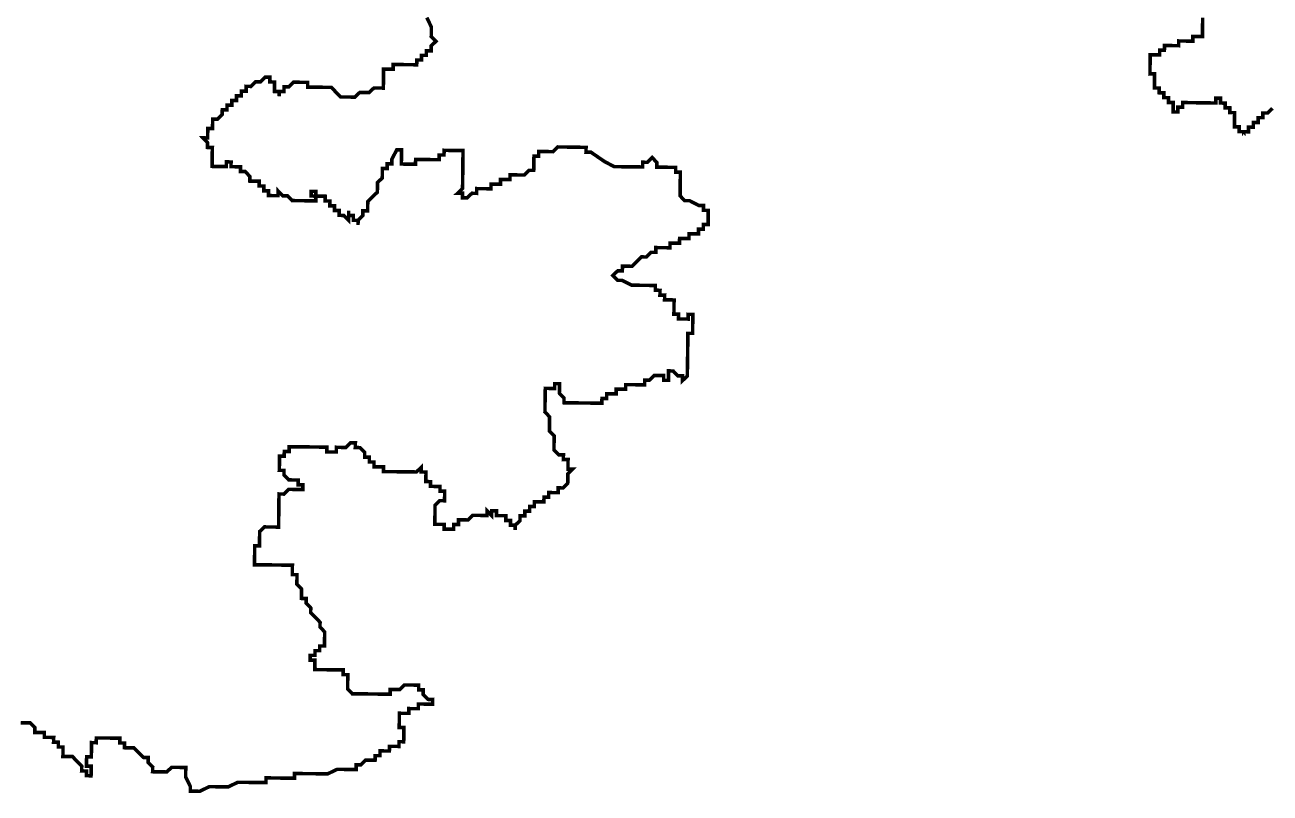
# Model space of a CAD drawing. Header units: metres. Extents: x 257673 to 289848, y 2129691 to 2228029.
# Drawn here: x 260970 to 262014, y 2184127 to 2184770 of the extents above; entities that cross this region are included whole.
import ezdxf

# ---------------------------------------------------------------- set-up
doc = ezdxf.new("R2010")
doc.units = ezdxf.units.M
doc.header["$MEASUREMENT"] = 0
doc.layers.add('HAZARDS LINE', color=1, linetype='Continuous')

msp = doc.modelspace()

# ---------------------------------------------------------------- linework, layer by layer
at = {"layer": 'HAZARDS LINE', "lineweight": 18}
for points in [[(261307, 2184776.5, 2.97, 2.97, 0), (261310.8, 2184768.5, 2.97, 2.97, 0), (261310.8, 2184764.5, 2.97, 2.97, 0), (261310.7, 2184760.6, 2.97, 2.97, 0), (261314.6, 2184756.6, 2.97, 2.97, 0), (261310.6, 2184752.7, 2.97, 2.97, 0), (261310.6, 2184748.7, 2.97, 2.97, 0), (261306.6, 2184748.7, 2.97, 2.97, 0), (261306.6, 2184744.8, 2.97, 2.97, 0), (261302.6, 2184744.8, 2.97, 2.97, 0), (261302.6, 2184740.9, 2.97, 2.97, 0), (261298.6, 2184740.9, 2.97, 2.97, 0), (261298.5, 2184736.9, 2.97, 2.97, 0), (261294.6, 2184737, 2.97, 2.97, 0), (261290.6, 2184737, 2.97, 2.97, 0), (261286.6, 2184737.1, 2.97, 2.97, 0), (261282.7, 2184737.1, 2.97, 2.97, 0), (261278.7, 2184737.2, 2.97, 2.97, 0), (261278.7, 2184733.2, 2.97, 2.97, 0), (261274.7, 2184733.3, 2.97, 2.97, 0), (261270.7, 2184733.3, 2.97, 2.97, 0), (261270.7, 2184729.3, 2.97, 2.97, 0), (261270.6, 2184725.4, 2.97, 2.97, 0), (261270.6, 2184721.4, 2.97, 2.97, 0), (261270.5, 2184717.4, 2.97, 2.97, 0), (261266.6, 2184717.5, 2.97, 2.97, 0), (261262.6, 2184717.5, 2.97, 2.97, 0), (261258.6, 2184713.6, 2.97, 2.97, 0), (261254.6, 2184713.7, 2.97, 2.97, 0), (261250.7, 2184713.7, 2.97, 2.97, 0), (261246.6, 2184709.8, 2.97, 2.97, 0), (261242.7, 2184709.9, 2.97, 2.97, 0), (261238.7, 2184709.9, 2.97, 2.97, 0), (261234.8, 2184709.9, 2.97, 2.97, 0), (261230.8, 2184714, 2.97, 2.97, 0), (261226.9, 2184718, 2.97, 2.97, 0), (261223, 2184718, 2.97, 2.97, 0), (261219, 2184718.1, 2.97, 2.97, 0), (261215, 2184718.1, 2.97, 2.97, 0), (261211.1, 2184718.2, 2.97, 2.97, 0), (261207.1, 2184718.2, 2.97, 2.97, 0), (261207.1, 2184722.2, 2.97, 2.97, 0), (261203.2, 2184722.2, 2.97, 2.97, 0), (261199.2, 2184722.3, 2.97, 2.97, 0), (261195.2, 2184722.3, 2.97, 2.97, 0), (261191.2, 2184718.4, 2.97, 2.97, 0), (261187.3, 2184718.5, 2.97, 2.97, 0), (261187.2, 2184714.5, 2.97, 2.97, 0), (261183.3, 2184714.5, 2.97, 2.97, 0), (261183.2, 2184710.6, 2.97, 2.97, 0), (261183.3, 2184714.5, 2.97, 2.97, 0), (261179.3, 2184714.6, 2.97, 2.97, 0), (261179.3, 2184718.6, 2.97, 2.97, 0), (261179.4, 2184722.5, 2.97, 2.97, 0), (261175.4, 2184722.6, 2.97, 2.97, 0), (261175.5, 2184726.5, 2.97, 2.97, 0), (261171.5, 2184726.6, 2.97, 2.97, 0), (261167.5, 2184722.7, 2.97, 2.97, 0), (261163.5, 2184722.7, 2.97, 2.97, 0), (261159.5, 2184718.8, 2.97, 2.97, 0), (261155.5, 2184718.9, 2.97, 2.97, 0), (261155.5, 2184714.9, 2.97, 2.97, 0), (261151.5, 2184714.9, 2.97, 2.97, 0), (261151.5, 2184711, 2.97, 2.97, 0), (261147.5, 2184711, 2.97, 2.97, 0), (261147.5, 2184707, 2.97, 2.97, 0), (261143.5, 2184707.1, 2.97, 2.97, 0), (261143.5, 2184703.1, 2.97, 2.97, 0), (261139.5, 2184703.2, 2.97, 2.97, 0), (261139.4, 2184699.2, 2.97, 2.97, 0), (261135.5, 2184699.3, 2.97, 2.97, 0), (261135.4, 2184695.3, 2.97, 2.97, 0), (261131.4, 2184691.4, 2.97, 2.97, 0), (261127.4, 2184691.4, 2.97, 2.97, 0), (261127.4, 2184687.5, 2.97, 2.97, 0), (261127.3, 2184683.5, 2.97, 2.97, 0), (261123.4, 2184683.5, 2.97, 2.97, 0), (261123.3, 2184679.6, 2.97, 2.97, 0), (261123.3, 2184675.6, 2.97, 2.97, 0), (261119.3, 2184675.7, 2.97, 2.97, 0), (261123.2, 2184671.6, 2.97, 2.97, 0), (261123.2, 2184667.7, 2.97, 2.97, 0), (261127.2, 2184667.6, 2.97, 2.97, 0), (261127.1, 2184663.7, 2.97, 2.97, 0), (261127.1, 2184659.7, 2.97, 2.97, 0), (261127, 2184655.7, 2.97, 2.97, 0), (261127, 2184651.8, 2.97, 2.97, 0), (261130.9, 2184651.7, 2.97, 2.97, 0), (261134.9, 2184651.7, 2.97, 2.97, 0), (261138.9, 2184651.6, 2.97, 2.97, 0), (261138.9, 2184655.6, 2.97, 2.97, 0), (261142.9, 2184655.5, 2.97, 2.97, 0), (261142.8, 2184651.6, 2.97, 2.97, 0), (261146.8, 2184651.5, 2.97, 2.97, 0), (261150.8, 2184651.5, 2.97, 2.97, 0), (261150.7, 2184647.5, 2.97, 2.97, 0), (261154.7, 2184647.5, 2.97, 2.97, 0), (261158.6, 2184643.4, 2.97, 2.97, 0), (261158.5, 2184639.5, 2.97, 2.97, 0), (261162.5, 2184639.4, 2.97, 2.97, 0), (261166.5, 2184639.4, 2.97, 2.97, 0), (261166.4, 2184635.4, 2.97, 2.97, 0), (261170.4, 2184635.4, 2.97, 2.97, 0), (261170.3, 2184631.4, 2.97, 2.97, 0), (261174.3, 2184631.4, 2.97, 2.97, 0), (261174.3, 2184627.4, 2.97, 2.97, 0), (261178.2, 2184627.3, 2.97, 2.97, 0), (261182.2, 2184627.3, 2.97, 2.97, 0), (261182.2, 2184631.3, 2.97, 2.97, 0), (261186.1, 2184627.2, 2.97, 2.97, 0), (261190.1, 2184627.2, 2.97, 2.97, 0), (261194, 2184623.2, 2.97, 2.97, 0), (261198, 2184623.1, 2.97, 2.97, 0), (261202, 2184623.1, 2.97, 2.97, 0), (261205.9, 2184623, 2.97, 2.97, 0), (261209.9, 2184623, 2.97, 2.97, 0), (261213.9, 2184622.9, 2.97, 2.97, 0), (261213.9, 2184626.9, 2.97, 2.97, 0), (261209.9, 2184627, 2.97, 2.97, 0), (261210, 2184630.9, 2.97, 2.97, 0), (261214, 2184630.9, 2.97, 2.97, 0), (261213.9, 2184626.9, 2.97, 2.97, 0), (261217.9, 2184626.9, 2.97, 2.97, 0), (261221.8, 2184626.8, 2.97, 2.97, 0), (261221.8, 2184622.8, 2.97, 2.97, 0), (261225.8, 2184622.8, 2.97, 2.97, 0), (261225.7, 2184618.8, 2.97, 2.97, 0), (261229.7, 2184618.8, 2.97, 2.97, 0), (261229.6, 2184614.8, 2.97, 2.97, 0), (261233.6, 2184614.8, 2.97, 2.97, 0), (261233.5, 2184610.8, 2.97, 2.97, 0), (261237.5, 2184610.7, 2.97, 2.97, 0), (261241.4, 2184606.7, 2.97, 2.97, 0), (261241.5, 2184614.7, 2.97, 2.97, 0), (261241.5, 2184610.7, 2.97, 2.97, 0), (261245.4, 2184610.7, 2.97, 2.97, 0), (261245.4, 2184606.7, 2.97, 2.97, 0), (261249.4, 2184606.6, 2.97, 2.97, 0), (261249.3, 2184602.7, 2.97, 2.97, 0), (261249.4, 2184606.6, 2.97, 2.97, 0), (261253.4, 2184610.6, 2.97, 2.97, 0), (261253.4, 2184614.5, 2.97, 2.97, 0), (261257.4, 2184614.5, 2.97, 2.97, 0), (261257.4, 2184618.4, 2.97, 2.97, 0), (261257.5, 2184622.4, 2.97, 2.97, 0), (261261.5, 2184626.3, 2.97, 2.97, 0), (261265.5, 2184630.2, 2.97, 2.97, 0), (261265.6, 2184634.2, 2.97, 2.97, 0), (261265.6, 2184638.2, 2.97, 2.97, 0), (261269.6, 2184642.1, 2.97, 2.97, 0), (261269.7, 2184646.1, 2.97, 2.97, 0), (261269.7, 2184650, 2.97, 2.97, 0), (261273.7, 2184650, 2.97, 2.97, 0), (261273.7, 2184653.9, 2.97, 2.97, 0), (261277.7, 2184653.9, 2.97, 2.97, 0), (261277.7, 2184657.9, 2.97, 2.97, 0), (261281.8, 2184665.7, 2.97, 2.97, 0), (261285.8, 2184665.7, 2.97, 2.97, 0), (261285.7, 2184661.7, 2.97, 2.97, 0), (261285.7, 2184657.8, 2.97, 2.97, 0), (261285.6, 2184653.8, 2.97, 2.97, 0), (261289.6, 2184653.7, 2.97, 2.97, 0), (261293.6, 2184653.7, 2.97, 2.97, 0), (261297.5, 2184653.6, 2.97, 2.97, 0), (261297.6, 2184657.6, 2.97, 2.97, 0), (261301.5, 2184657.6, 2.97, 2.97, 0), (261305.5, 2184657.5, 2.97, 2.97, 0), (261309.5, 2184657.5, 2.97, 2.97, 0), (261313.4, 2184657.4, 2.97, 2.97, 0), (261317.4, 2184657.4, 2.97, 2.97, 0), (261317.4, 2184661.3, 2.97, 2.97, 0), (261321.4, 2184661.3, 2.97, 2.97, 0), (261321.5, 2184665.3, 2.97, 2.97, 0), (261325.4, 2184665.2, 2.97, 2.97, 0), (261329.4, 2184665.2, 2.97, 2.97, 0), (261333.4, 2184665.1, 2.97, 2.97, 0), (261337.3, 2184665.1, 2.97, 2.97, 0), (261337.3, 2184661.1, 2.97, 2.97, 0), (261337.2, 2184657.1, 2.97, 2.97, 0), (261337.2, 2184653.2, 2.97, 2.97, 0), (261337.1, 2184649.2, 2.97, 2.97, 0), (261337.1, 2184645.2, 2.97, 2.97, 0), (261337, 2184641.3, 2.97, 2.97, 0), (261337, 2184637.3, 2.97, 2.97, 0), (261336.9, 2184633.3, 2.97, 2.97, 0), (261332.9, 2184629.4, 2.97, 2.97, 0), (261336.9, 2184629.4, 2.97, 2.97, 0), (261336.8, 2184625.4, 2.97, 2.97, 0), (261340.8, 2184625.4, 2.97, 2.97, 0), (261344.8, 2184629.3, 2.97, 2.97, 0), (261348.8, 2184629.2, 2.97, 2.97, 0), (261348.8, 2184633.2, 2.97, 2.97, 0), (261352.8, 2184633.1, 2.97, 2.97, 0), (261356.8, 2184633.1, 2.97, 2.97, 0), (261360.7, 2184633, 2.97, 2.97, 0), (261360.8, 2184637, 2.97, 2.97, 0), (261368.7, 2184636.9, 2.97, 2.97, 0), (261368.7, 2184640.9, 2.97, 2.97, 0), (261372.7, 2184640.8, 2.97, 2.97, 0), (261376.7, 2184640.8, 2.97, 2.97, 0), (261376.7, 2184644.7, 2.97, 2.97, 0), (261380.7, 2184644.7, 2.97, 2.97, 0), (261384.7, 2184644.6, 2.97, 2.97, 0), (261388.6, 2184644.6, 2.97, 2.97, 0), (261392.6, 2184648.5, 2.97, 2.97, 0), (261396.6, 2184648.5, 2.97, 2.97, 0), (261396.7, 2184652.4, 2.97, 2.97, 0), (261396.7, 2184656.4, 2.97, 2.97, 0), (261396.8, 2184660.4, 2.97, 2.97, 0), (261400.7, 2184660.3, 2.97, 2.97, 0), (261400.8, 2184664.3, 2.97, 2.97, 0), (261404.7, 2184664.2, 2.97, 2.97, 0), (261408.7, 2184664.2, 2.97, 2.97, 0), (261412.7, 2184664.1, 2.97, 2.97, 0), (261416.7, 2184668.1, 2.97, 2.97, 0), (261420.6, 2184668, 2.97, 2.97, 0), (261424.6, 2184668, 2.97, 2.97, 0), (261428.6, 2184667.9, 2.97, 2.97, 0), (261432.5, 2184667.9, 2.97, 2.97, 0), (261436.5, 2184667.8, 2.97, 2.97, 0), (261440.5, 2184667.8, 2.97, 2.97, 0), (261440.4, 2184663.8, 2.97, 2.97, 0), (261444.4, 2184663.8, 2.97, 2.97, 0), (261456.2, 2184655.7, 2.97, 2.97, 0), (261464.1, 2184651.6, 2.97, 2.97, 0), (261472, 2184651.5, 2.97, 2.97, 0), (261476, 2184651.5, 2.97, 2.97, 0), (261479.9, 2184651.4, 2.97, 2.97, 0), (261483.9, 2184651.4, 2.97, 2.97, 0), (261487.9, 2184651.3, 2.97, 2.97, 0), (261487.9, 2184655.3, 2.97, 2.97, 0), (261491.9, 2184655.2, 2.97, 2.97, 0), (261495.9, 2184659.2, 2.97, 2.97, 0), (261499.8, 2184655.1, 2.97, 2.97, 0), (261499.8, 2184651.2, 2.97, 2.97, 0), (261503.7, 2184651.1, 2.97, 2.97, 0), (261507.7, 2184651.1, 2.97, 2.97, 0), (261511.6, 2184651, 2.97, 2.97, 0), (261515.6, 2184651, 2.97, 2.97, 0), (261515.6, 2184647, 2.97, 2.97, 0), (261519.5, 2184647, 2.97, 2.97, 0), (261519.5, 2184643, 2.97, 2.97, 0), (261519.4, 2184639, 2.97, 2.97, 0), (261519.4, 2184635.1, 2.97, 2.97, 0), (261519.3, 2184631.1, 2.97, 2.97, 0), (261519.3, 2184627.1, 2.97, 2.97, 0), (261523.2, 2184623.1, 2.97, 2.97, 0), (261527.2, 2184623.1, 2.97, 2.97, 0), (261535.1, 2184619, 2.97, 2.97, 0), (261539, 2184619, 2.97, 2.97, 0), (261539, 2184615, 2.97, 2.97, 0), (261542.9, 2184614.9, 2.97, 2.97, 0), (261542.9, 2184611, 2.97, 2.97, 0), (261542.8, 2184607, 2.97, 2.97, 0), (261542.8, 2184603, 2.97, 2.97, 0), (261538.8, 2184603.1, 2.97, 2.97, 0), (261538.8, 2184599.1, 2.97, 2.97, 0), (261534.8, 2184599.2, 2.97, 2.97, 0), (261534.8, 2184595.2, 2.97, 2.97, 0), (261530.8, 2184595.3, 2.97, 2.97, 0), (261526.8, 2184595.3, 2.97, 2.97, 0), (261526.8, 2184591.3, 2.97, 2.97, 0), (261522.8, 2184591.4, 2.97, 2.97, 0), (261518.9, 2184591.4, 2.97, 2.97, 0), (261518.8, 2184587.5, 2.97, 2.97, 0), (261514.8, 2184587.5, 2.97, 2.97, 0), (261510.9, 2184587.6, 2.97, 2.97, 0), (261510.8, 2184583.6, 2.97, 2.97, 0), (261506.9, 2184583.7, 2.97, 2.97, 0), (261502.9, 2184583.7, 2.97, 2.97, 0), (261498.9, 2184583.8, 2.97, 2.97, 0), (261498.9, 2184579.8, 2.97, 2.97, 0), (261494.9, 2184579.8, 2.97, 2.97, 0), (261490.9, 2184575.9, 2.97, 2.97, 0), (261486.9, 2184576, 2.97, 2.97, 0), (261482.9, 2184572, 2.97, 2.97, 0), (261478.9, 2184568.1, 2.97, 2.97, 0), (261474.9, 2184568.2, 2.97, 2.97, 0), (261471, 2184568.2, 2.97, 2.97, 0), (261470.9, 2184564.3, 2.97, 2.97, 0), (261467, 2184564.3, 2.97, 2.97, 0), (261462.9, 2184560.4, 2.97, 2.97, 0), (261466.9, 2184556.4, 2.97, 2.97, 0), (261470.8, 2184556.3, 2.97, 2.97, 0), (261478.7, 2184552.3, 2.97, 2.97, 0), (261486.6, 2184552.2, 2.97, 2.97, 0), (261494.6, 2184552.1, 2.97, 2.97, 0), (261498.5, 2184552, 2.97, 2.97, 0), (261498.5, 2184548.1, 2.97, 2.97, 0), (261502.5, 2184548, 2.97, 2.97, 0), (261502.4, 2184544, 2.97, 2.97, 0), (261506.4, 2184544, 2.97, 2.97, 0), (261506.3, 2184540, 2.97, 2.97, 0), (261510.3, 2184540, 2.97, 2.97, 0), (261514.3, 2184539.9, 2.97, 2.97, 0), (261514.2, 2184536, 2.97, 2.97, 0), (261514.2, 2184532, 2.97, 2.97, 0), (261514.1, 2184528, 2.97, 2.97, 0), (261518.1, 2184528, 2.97, 2.97, 0), (261518, 2184524, 2.97, 2.97, 0), (261522, 2184524, 2.97, 2.97, 0), (261526, 2184523.9, 2.97, 2.97, 0), (261526, 2184527.9, 2.97, 2.97, 0), (261530, 2184527.8, 2.97, 2.97, 0), (261529.9, 2184519.9, 2.97, 2.97, 0), (261529.8, 2184512, 2.97, 2.97, 0), (261525.8, 2184512, 2.97, 2.97, 0), (261525.7, 2184500.1, 2.97, 2.97, 0), (261525.6, 2184492.2, 2.97, 2.97, 0), (261525.4, 2184480.3, 2.97, 2.97, 0), (261525.4, 2184476.3, 2.97, 2.97, 0), (261521.4, 2184472.4, 2.97, 2.97, 0), (261521.4, 2184476.4, 2.97, 2.97, 0), (261517.4, 2184476.4, 2.97, 2.97, 0), (261513.5, 2184480.4, 2.97, 2.97, 0), (261509.6, 2184480.5, 2.97, 2.97, 0), (261509.5, 2184476.5, 2.97, 2.97, 0), (261509.5, 2184472.6, 2.97, 2.97, 0), (261505.5, 2184472.6, 2.97, 2.97, 0), (261505.5, 2184476.6, 2.97, 2.97, 0), (261501.6, 2184476.6, 2.97, 2.97, 0), (261497.6, 2184476.7, 2.97, 2.97, 0), (261493.6, 2184472.8, 2.97, 2.97, 0), (261489.6, 2184472.8, 2.97, 2.97, 0), (261489.6, 2184468.8, 2.97, 2.97, 0), (261485.6, 2184468.9, 2.97, 2.97, 0), (261481.7, 2184468.9, 2.97, 2.97, 0), (261477.7, 2184469, 2.97, 2.97, 0), (261473.7, 2184469, 2.97, 2.97, 0), (261473.7, 2184465.1, 2.97, 2.97, 0), (261469.7, 2184465.1, 2.97, 2.97, 0), (261465.7, 2184465.2, 2.97, 2.97, 0), (261465.7, 2184461.2, 2.97, 2.97, 0), (261461.7, 2184461.2, 2.97, 2.97, 0), (261457.8, 2184461.3, 2.97, 2.97, 0), (261457.7, 2184457.3, 2.97, 2.97, 0), (261453.8, 2184457.4, 2.97, 2.97, 0), (261453.7, 2184453.4, 2.97, 2.97, 0), (261449.7, 2184453.5, 2.97, 2.97, 0), (261445.8, 2184453.5, 2.97, 2.97, 0), (261441.8, 2184453.6, 2.97, 2.97, 0), (261437.8, 2184453.6, 2.97, 2.97, 0), (261429.9, 2184453.7, 2.97, 2.97, 0), (261425.9, 2184453.7, 2.97, 2.97, 0), (261422, 2184453.8, 2.97, 2.97, 0), (261422, 2184457.8, 2.97, 2.97, 0), (261418.1, 2184461.8, 2.97, 2.97, 0), (261418.2, 2184465.7, 2.97, 2.97, 0), (261418.2, 2184469.7, 2.97, 2.97, 0), (261414.2, 2184469.8, 2.97, 2.97, 0), (261414.2, 2184465.8, 2.97, 2.97, 0), (261410.2, 2184465.8, 2.97, 2.97, 0), (261406.3, 2184465.9, 2.97, 2.97, 0), (261406.2, 2184461.9, 2.97, 2.97, 0), (261406.2, 2184458, 2.97, 2.97, 0), (261406.1, 2184454, 2.97, 2.97, 0), (261406, 2184446.1, 2.97, 2.97, 0), (261409.9, 2184442, 2.97, 2.97, 0), (261409.9, 2184438.1, 2.97, 2.97, 0), (261409.8, 2184434.1, 2.97, 2.97, 0), (261409.8, 2184430.1, 2.97, 2.97, 0), (261413.7, 2184426.1, 2.97, 2.97, 0), (261413.7, 2184422.2, 2.97, 2.97, 0), (261413.6, 2184418.2, 2.97, 2.97, 0), (261413.6, 2184414.2, 2.97, 2.97, 0), (261417.5, 2184410.2, 2.97, 2.97, 0), (261421.5, 2184410.2, 2.97, 2.97, 0), (261421.4, 2184406.2, 2.97, 2.97, 0), (261425.4, 2184406.2, 2.97, 2.97, 0), (261425.3, 2184402.2, 2.97, 2.97, 0), (261425.3, 2184398.2, 2.97, 2.97, 0), (261429.2, 2184398.2, 2.97, 2.97, 0), (261425.2, 2184394.3, 2.97, 2.97, 0), (261425.2, 2184390.3, 2.97, 2.97, 0), (261425.1, 2184386.3, 2.97, 2.97, 0), (261421.1, 2184382.4, 2.97, 2.97, 0), (261417.1, 2184382.5, 2.97, 2.97, 0), (261417.1, 2184378.5, 2.97, 2.97, 0), (261413.1, 2184378.5, 2.97, 2.97, 0), (261409.2, 2184378.6, 2.97, 2.97, 0), (261409.1, 2184374.6, 2.97, 2.97, 0), (261405.2, 2184374.7, 2.97, 2.97, 0), (261405.1, 2184370.7, 2.97, 2.97, 0), (261401.1, 2184370.8, 2.97, 2.97, 0), (261397.2, 2184370.8, 2.97, 2.97, 0), (261397.1, 2184366.8, 2.97, 2.97, 0), (261393.2, 2184366.9, 2.97, 2.97, 0), (261393.1, 2184362.9, 2.97, 2.97, 0), (261389.1, 2184363, 2.97, 2.97, 0), (261389.1, 2184359, 2.97, 2.97, 0), (261385.1, 2184359, 2.97, 2.97, 0), (261385.1, 2184355.1, 2.97, 2.97, 0), (261381.1, 2184351.2, 2.97, 2.97, 0), (261381, 2184347.2, 2.97, 2.97, 0), (261381.1, 2184351.2, 2.97, 2.97, 0), (261377.1, 2184351.2, 2.97, 2.97, 0), (261377.2, 2184355.2, 2.97, 2.97, 0), (261373.2, 2184355.2, 2.97, 2.97, 0), (261373.2, 2184359.2, 2.97, 2.97, 0), (261369.3, 2184359.2, 2.97, 2.97, 0), (261365.3, 2184359.3, 2.97, 2.97, 0), (261365.4, 2184363.3, 2.97, 2.97, 0), (261361.4, 2184363.3, 2.97, 2.97, 0), (261361.3, 2184359.3, 2.97, 2.97, 0), (261357.4, 2184363.4, 2.97, 2.97, 0), (261357.4, 2184359.4, 2.97, 2.97, 0), (261353.4, 2184359.4, 2.97, 2.97, 0), (261349.4, 2184359.5, 2.97, 2.97, 0), (261345.5, 2184359.5, 2.97, 2.97, 0), (261341.5, 2184355.6, 2.97, 2.97, 0), (261337.5, 2184355.7, 2.97, 2.97, 0), (261333.5, 2184355.7, 2.97, 2.97, 0), (261333.5, 2184351.7, 2.97, 2.97, 0), (261329.5, 2184351.8, 2.97, 2.97, 0), (261329.5, 2184347.8, 2.97, 2.97, 0), (261325.5, 2184347.9, 2.97, 2.97, 0), (261321.5, 2184347.9, 2.97, 2.97, 0), (261321.6, 2184351.9, 2.97, 2.97, 0), (261317.6, 2184351.9, 2.97, 2.97, 0), (261313.7, 2184352, 2.97, 2.97, 0), (261313.7, 2184356, 2.97, 2.97, 0), (261313.8, 2184359.9, 2.97, 2.97, 0), (261313.8, 2184363.9, 2.97, 2.97, 0), (261313.9, 2184367.9, 2.97, 2.97, 0), (261317.9, 2184371.8, 2.97, 2.97, 0), (261321.8, 2184371.7, 2.97, 2.97, 0), (261321.9, 2184375.7, 2.97, 2.97, 0), (261321.9, 2184379.7, 2.97, 2.97, 0), (261318, 2184379.7, 2.97, 2.97, 0), (261318, 2184383.7, 2.97, 2.97, 0), (261314, 2184383.7, 2.97, 2.97, 0), (261310.1, 2184383.8, 2.97, 2.97, 0), (261310.1, 2184387.7, 2.97, 2.97, 0), (261306.2, 2184387.8, 2.97, 2.97, 0), (261306.2, 2184391.7, 2.97, 2.97, 0), (261306.3, 2184395.7, 2.97, 2.97, 0), (261302.3, 2184395.8, 2.97, 2.97, 0), (261302.3, 2184399.7, 2.97, 2.97, 0), (261298.3, 2184395.8, 2.97, 2.97, 0), (261294.4, 2184395.9, 2.97, 2.97, 0), (261290.4, 2184395.9, 2.97, 2.97, 0), (261286.4, 2184396, 2.97, 2.97, 0), (261282.5, 2184396, 2.97, 2.97, 0), (261278.5, 2184396.1, 2.97, 2.97, 0), (261274.5, 2184396.1, 2.97, 2.97, 0), (261270.6, 2184396.1, 2.97, 2.97, 0), (261270.6, 2184400.1, 2.97, 2.97, 0), (261266.7, 2184400.2, 2.97, 2.97, 0), (261262.7, 2184400.2, 2.97, 2.97, 0), (261262.7, 2184404.2, 2.97, 2.97, 0), (261258.8, 2184404.2, 2.97, 2.97, 0), (261258.8, 2184408.2, 2.97, 2.97, 0), (261254.9, 2184408.2, 2.97, 2.97, 0), (261254.9, 2184412.2, 2.97, 2.97, 0), (261251, 2184416.2, 2.97, 2.97, 0), (261247, 2184416.3, 2.97, 2.97, 0), (261247.1, 2184420.2, 2.97, 2.97, 0), (261243.1, 2184420.3, 2.97, 2.97, 0), (261239.1, 2184416.4, 2.97, 2.97, 0), (261235.1, 2184416.4, 2.97, 2.97, 0), (261231.2, 2184416.5, 2.97, 2.97, 0), (261231.1, 2184412.5, 2.97, 2.97, 0), (261227.1, 2184412.5, 2.97, 2.97, 0), (261223.2, 2184412.6, 2.97, 2.97, 0), (261223.2, 2184416.6, 2.97, 2.97, 0), (261215.3, 2184416.7, 2.97, 2.97, 0), (261207.4, 2184416.8, 2.97, 2.97, 0), (261203.4, 2184416.8, 2.97, 2.97, 0), (261199.4, 2184416.9, 2.97, 2.97, 0), (261195.5, 2184416.9, 2.97, 2.97, 0), (261191.5, 2184417, 2.97, 2.97, 0), (261191.5, 2184413, 2.97, 2.97, 0), (261187.5, 2184413, 2.97, 2.97, 0), (261187.4, 2184409.1, 2.97, 2.97, 0), (261183.5, 2184409.1, 2.97, 2.97, 0), (261183.4, 2184405.1, 2.97, 2.97, 0), (261183.4, 2184401.2, 2.97, 2.97, 0), (261183.3, 2184397.2, 2.97, 2.97, 0), (261187.3, 2184397.2, 2.97, 2.97, 0), (261187.3, 2184393.2, 2.97, 2.97, 0), (261191.2, 2184389.2, 2.97, 2.97, 0), (261195.1, 2184389.1, 2.97, 2.97, 0), (261199.1, 2184389.1, 2.97, 2.97, 0), (261199.1, 2184385.1, 2.97, 2.97, 0), (261203, 2184385.1, 2.97, 2.97, 0), (261203, 2184381.1, 2.97, 2.97, 0), (261199, 2184381.2, 2.97, 2.97, 0), (261195, 2184381.2, 2.97, 2.97, 0), (261191.1, 2184381.3, 2.97, 2.97, 0), (261187.1, 2184377.3, 2.97, 2.97, 0), (261183.1, 2184377.4, 2.97, 2.97, 0), (261183, 2184373.4, 2.97, 2.97, 0), (261183, 2184369.5, 2.97, 2.97, 0), (261182.9, 2184365.5, 2.97, 2.97, 0), (261182.9, 2184361.5, 2.97, 2.97, 0), (261182.8, 2184357.6, 2.97, 2.97, 0), (261182.8, 2184353.6, 2.97, 2.97, 0), (261182.8, 2184349.6, 2.97, 2.97, 0), (261178.8, 2184349.7, 2.97, 2.97, 0), (261174.8, 2184349.7, 2.97, 2.97, 0), (261170.9, 2184349.8, 2.97, 2.97, 0), (261166.8, 2184345.9, 2.97, 2.97, 0), (261166.8, 2184341.9, 2.97, 2.97, 0), (261166.7, 2184337.9, 2.97, 2.97, 0), (261166.7, 2184334, 2.97, 2.97, 0), (261162.7, 2184334, 2.97, 2.97, 0), (261162.7, 2184330, 2.97, 2.97, 0), (261162.6, 2184326.1, 2.97, 2.97, 0), (261162.6, 2184322.1, 2.97, 2.97, 0), (261162.5, 2184318.1, 2.97, 2.97, 0), (261166.5, 2184318.1, 2.97, 2.97, 0), (261170.5, 2184318, 2.97, 2.97, 0), (261174.4, 2184318, 2.97, 2.97, 0), (261178.4, 2184317.9, 2.97, 2.97, 0), (261182.4, 2184317.9, 2.97, 2.97, 0), (261186.3, 2184317.8, 2.97, 2.97, 0), (261190.3, 2184317.8, 2.97, 2.97, 0), (261194.3, 2184317.8, 2.97, 2.97, 0), (261194.2, 2184313.8, 2.97, 2.97, 0), (261194.2, 2184309.8, 2.97, 2.97, 0), (261198.1, 2184309.8, 2.97, 2.97, 0), (261198.1, 2184305.8, 2.97, 2.97, 0), (261198, 2184301.8, 2.97, 2.97, 0), (261201.9, 2184297.8, 2.97, 2.97, 0), (261201.9, 2184293.9, 2.97, 2.97, 0), (261201.9, 2184289.9, 2.97, 2.97, 0), (261205.8, 2184289.8, 2.97, 2.97, 0), (261205.8, 2184285.9, 2.97, 2.97, 0), (261209.7, 2184281.9, 2.97, 2.97, 0), (261209.6, 2184277.9, 2.97, 2.97, 0), (261213.6, 2184273.9, 2.97, 2.97, 0), (261217.5, 2184269.9, 2.97, 2.97, 0), (261217.4, 2184265.9, 2.97, 2.97, 0), (261221.3, 2184261.9, 2.97, 2.97, 0), (261221.3, 2184257.9, 2.97, 2.97, 0), (261221.2, 2184254, 2.97, 2.97, 0), (261221.2, 2184250, 2.97, 2.97, 0), (261217.2, 2184250, 2.97, 2.97, 0), (261217.2, 2184246.1, 2.97, 2.97, 0), (261213.2, 2184246.1, 2.97, 2.97, 0), (261213.2, 2184242.2, 2.97, 2.97, 0), (261209.2, 2184242.2, 2.97, 2.97, 0), (261209.2, 2184238.2, 2.97, 2.97, 0), (261213.1, 2184238.2, 2.97, 2.97, 0), (261213.1, 2184234.2, 2.97, 2.97, 0), (261213, 2184230.3, 2.97, 2.97, 0), (261217, 2184230.2, 2.97, 2.97, 0), (261220.9, 2184230.2, 2.97, 2.97, 0), (261224.9, 2184230.1, 2.97, 2.97, 0), (261228.9, 2184230.1, 2.97, 2.97, 0), (261232.8, 2184230, 2.97, 2.97, 0), (261236.8, 2184230, 2.97, 2.97, 0), (261236.8, 2184226, 2.97, 2.97, 0), (261240.7, 2184226, 2.97, 2.97, 0), (261240.7, 2184222, 2.97, 2.97, 0), (261240.6, 2184218, 2.97, 2.97, 0), (261240.6, 2184214.1, 2.97, 2.97, 0), (261244.5, 2184210, 2.97, 2.97, 0), (261248.5, 2184210, 2.97, 2.97, 0), (261252.4, 2184209.9, 2.97, 2.97, 0), (261256.4, 2184209.9, 2.97, 2.97, 0), (261260.4, 2184209.8, 2.97, 2.97, 0), (261264.3, 2184209.8, 2.97, 2.97, 0), (261268.3, 2184209.7, 2.97, 2.97, 0), (261276.2, 2184209.7, 2.97, 2.97, 0), (261276.3, 2184213.6, 2.97, 2.97, 0), (261280.2, 2184213.6, 2.97, 2.97, 0), (261284.2, 2184213.5, 2.97, 2.97, 0), (261288.2, 2184217.4, 2.97, 2.97, 0), (261292.2, 2184217.4, 2.97, 2.97, 0), (261296.1, 2184217.3, 2.97, 2.97, 0), (261300.1, 2184217.3, 2.97, 2.97, 0), (261300.1, 2184213.3, 2.97, 2.97, 0), (261304, 2184213.3, 2.97, 2.97, 0), (261304, 2184209.3, 2.97, 2.97, 0), (261307.9, 2184205.3, 2.97, 2.97, 0), (261311.9, 2184205.2, 2.97, 2.97, 0), (261311.8, 2184201.3, 2.97, 2.97, 0), (261307.8, 2184201.3, 2.97, 2.97, 0), (261303.9, 2184201.4, 2.97, 2.97, 0), (261299.9, 2184201.4, 2.97, 2.97, 0), (261299.9, 2184197.5, 2.97, 2.97, 0), (261295.9, 2184197.5, 2.97, 2.97, 0), (261291.9, 2184197.6, 2.97, 2.97, 0), (261291.9, 2184193.6, 2.97, 2.97, 0), (261287.9, 2184193.6, 2.97, 2.97, 0), (261284, 2184193.7, 2.97, 2.97, 0), (261283.9, 2184189.7, 2.97, 2.97, 0), (261283.9, 2184185.8, 2.97, 2.97, 0), (261283.8, 2184181.8, 2.97, 2.97, 0), (261287.8, 2184181.7, 2.97, 2.97, 0), (261287.7, 2184177.8, 2.97, 2.97, 0), (261287.7, 2184173.8, 2.97, 2.97, 0), (261287.6, 2184169.8, 2.97, 2.97, 0), (261283.7, 2184169.9, 2.97, 2.97, 0), (261283.6, 2184165.9, 2.97, 2.97, 0), (261279.7, 2184166, 2.97, 2.97, 0), (261275.7, 2184166, 2.97, 2.97, 0), (261275.6, 2184162.1, 2.97, 2.97, 0), (261271.7, 2184162.1, 2.97, 2.97, 0), (261267.7, 2184162.2, 2.97, 2.97, 0), (261267.7, 2184158.2, 2.97, 2.97, 0), (261263.7, 2184158.2, 2.97, 2.97, 0), (261263.6, 2184154.3, 2.97, 2.97, 0), (261259.7, 2184154.3, 2.97, 2.97, 0), (261255.7, 2184154.4, 2.97, 2.97, 0), (261251.7, 2184150.5, 2.97, 2.97, 0), (261247.7, 2184150.5, 2.97, 2.97, 0), (261247.7, 2184146.5, 2.97, 2.97, 0), (261243.7, 2184146.6, 2.97, 2.97, 0), (261239.8, 2184146.6, 2.97, 2.97, 0), (261235.8, 2184146.7, 2.97, 2.97, 0), (261231.8, 2184146.7, 2.97, 2.97, 0), (261223.8, 2184142.9, 2.97, 2.97, 0), (261215.9, 2184143, 2.97, 2.97, 0), (261208, 2184143.1, 2.97, 2.97, 0), (261204, 2184143.1, 2.97, 2.97, 0), (261200.1, 2184143.2, 2.97, 2.97, 0), (261196.1, 2184143.2, 2.97, 2.97, 0), (261196, 2184139.2, 2.97, 2.97, 0), (261192.1, 2184139.3, 2.97, 2.97, 0), (261188.1, 2184139.3, 2.97, 2.97, 0), (261184.1, 2184139.4, 2.97, 2.97, 0), (261180.2, 2184139.4, 2.97, 2.97, 0), (261176.2, 2184139.5, 2.97, 2.97, 0), (261172.2, 2184139.5, 2.97, 2.97, 0), (261172.2, 2184135.6, 2.97, 2.97, 0), (261168.2, 2184135.6, 2.97, 2.97, 0), (261164.3, 2184135.7, 2.97, 2.97, 0), (261160.3, 2184135.7, 2.97, 2.97, 0), (261156.3, 2184135.8, 2.97, 2.97, 0), (261148.4, 2184135.8, 2.97, 2.97, 0), (261140.4, 2184132, 2.97, 2.97, 0), (261136.5, 2184132, 2.97, 2.97, 0), (261132.5, 2184132.1, 2.97, 2.97, 0), (261124.6, 2184132.2, 2.97, 2.97, 0), (261116.6, 2184128.3, 2.97, 2.97, 0), (261112.6, 2184128.4, 2.97, 2.97, 0), (261108.7, 2184128.4, 2.97, 2.97, 0), (261108.7, 2184132.4, 2.97, 2.97, 0), (261104.8, 2184140.3, 2.97, 2.97, 0), (261104.9, 2184148.3, 2.97, 2.97, 0), (261101, 2184148.3, 2.97, 2.97, 0), (261097, 2184148.4, 2.97, 2.97, 0), (261093, 2184148.4, 2.97, 2.97, 0), (261089, 2184144.5, 2.97, 2.97, 0), (261085.1, 2184144.6, 2.97, 2.97, 0), (261081.1, 2184144.6, 2.97, 2.97, 0), (261077.1, 2184144.7, 2.97, 2.97, 0), (261077.2, 2184148.6, 2.97, 2.97, 0), (261073.3, 2184152.6, 2.97, 2.97, 0), (261073.3, 2184156.6, 2.97, 2.97, 0), (261069.3, 2184156.7, 2.97, 2.97, 0), (261065.4, 2184160.7, 2.97, 2.97, 0), (261061.5, 2184164.7, 2.97, 2.97, 0), (261057.5, 2184164.7, 2.97, 2.97, 0), (261053.6, 2184164.8, 2.97, 2.97, 0), (261053.6, 2184168.7, 2.97, 2.97, 0), (261049.7, 2184168.8, 2.97, 2.97, 0), (261053.6, 2184168.7, 2.97, 2.97, 0), (261049.7, 2184168.8, 2.97, 2.97, 0), (261049.7, 2184172.8, 2.97, 2.97, 0), (261041.8, 2184172.9, 2.97, 2.97, 0), (261033.8, 2184173, 2.97, 2.97, 0), (261029.9, 2184173, 2.97, 2.97, 0), (261029.8, 2184169, 2.97, 2.97, 0), (261025.9, 2184169.1, 2.97, 2.97, 0), (261025.8, 2184165.1, 2.97, 2.97, 0), (261025.8, 2184161.2, 2.97, 2.97, 0), (261025.7, 2184157.2, 2.97, 2.97, 0), (261021.8, 2184157.2, 2.97, 2.97, 0), (261021.7, 2184153.3, 2.97, 2.97, 0), (261021.7, 2184149.3, 2.97, 2.97, 0), (261025.6, 2184149.3, 2.97, 2.97, 0), (261025.6, 2184145.3, 2.97, 2.97, 0), (261025.5, 2184141.3, 2.97, 2.97, 0), (261021.6, 2184141.4, 2.97, 2.97, 0), (261021.6, 2184145.3, 2.97, 2.97, 0), (261017.6, 2184145.4, 2.97, 2.97, 0), (261017.7, 2184149.3, 2.97, 2.97, 0), (261013.8, 2184153.4, 2.97, 2.97, 0), (261009.9, 2184157.4, 2.97, 2.97, 0), (261005.9, 2184157.4, 2.97, 2.97, 0), (261001.9, 2184157.5, 2.97, 2.97, 0), (261002, 2184161.4, 2.97, 2.97, 0), (261002, 2184165.4, 2.97, 2.97, 0), (260998.1, 2184165.5, 2.97, 2.97, 0), (260998.1, 2184169.4, 2.97, 2.97, 0), (260994.1, 2184169.5, 2.97, 2.97, 0), (260994.2, 2184173.4, 2.97, 2.97, 0), (260990.2, 2184173.5, 2.97, 2.97, 0), (260986.3, 2184173.5, 2.97, 2.97, 0), (260986.3, 2184177.5, 2.97, 2.97, 0), (260982.3, 2184177.5, 2.97, 2.97, 0), (260978.4, 2184177.6, 2.97, 2.97, 0), (260978.4, 2184181.6, 2.97, 2.97, 0), (260974.5, 2184185.6, 2.97, 2.97, 0), (260970.5, 2184185.6, 2.97, 2.97, 0), (260966.6, 2184185.7, 2.97, 2.97, 0)], [(262015.9, 2184700.4, 2.97, 2.97, 0), (262011.9, 2184696.5, 2.97, 2.97, 0), (262007.9, 2184696.5, 2.97, 2.97, 0), (262007.9, 2184692.6, 2.97, 2.97, 0), (262003.9, 2184692.6, 2.97, 2.97, 0), (262003.9, 2184688.6, 2.97, 2.97, 0), (261999.9, 2184688.7, 2.97, 2.97, 0), (261999.9, 2184684.7, 2.97, 2.97, 0), (261995.9, 2184684.8, 2.97, 2.97, 0), (261995.9, 2184680.8, 2.97, 2.97, 0), (261991.9, 2184680.9, 2.97, 2.97, 0), (261987.9, 2184680.9, 2.97, 2.97, 0), (261988, 2184684.9, 2.97, 2.97, 0), (261984, 2184684.9, 2.97, 2.97, 0), (261984.2, 2184696.8, 2.97, 2.97, 0), (261980.2, 2184696.9, 2.97, 2.97, 0), (261980.2, 2184700.8, 2.97, 2.97, 0), (261976.3, 2184700.9, 2.97, 2.97, 0), (261976.3, 2184704.8, 2.97, 2.97, 0), (261972.4, 2184704.9, 2.97, 2.97, 0), (261972.4, 2184708.9, 2.97, 2.97, 0), (261968.4, 2184708.9, 2.97, 2.97, 0), (261968.4, 2184704.9, 2.97, 2.97, 0), (261940.6, 2184705.3, 2.97, 2.97, 0), (261940.6, 2184701.3, 2.97, 2.97, 0), (261936.6, 2184701.4, 2.97, 2.97, 0), (261936.6, 2184697.4, 2.97, 2.97, 0), (261932.6, 2184697.4, 2.97, 2.97, 0), (261932.7, 2184705.4, 2.97, 2.97, 0), (261928.7, 2184705.4, 2.97, 2.97, 0), (261928.8, 2184709.4, 2.97, 2.97, 0), (261924.8, 2184709.4, 2.97, 2.97, 0), (261924.9, 2184713.4, 2.97, 2.97, 0), (261920.9, 2184713.5, 2.97, 2.97, 0), (261921, 2184717.4, 2.97, 2.97, 0), (261917, 2184717.5, 2.97, 2.97, 0), (261917.1, 2184729.4, 2.97, 2.97, 0), (261913.2, 2184729.4, 2.97, 2.97, 0), (261913.4, 2184745.3, 2.97, 2.97, 0), (261921.3, 2184745.2, 2.97, 2.97, 0), (261921.3, 2184749.1, 2.97, 2.97, 0), (261925.3, 2184749.1, 2.97, 2.97, 0), (261925.4, 2184753.1, 2.97, 2.97, 0), (261937.3, 2184752.9, 2.97, 2.97, 0), (261937.3, 2184756.9, 2.97, 2.97, 0), (261949.2, 2184756.7, 2.97, 2.97, 0), (261949.2, 2184760.7, 2.97, 2.97, 0), (261957.2, 2184760.6, 2.97, 2.97, 0), (261957.4, 2184776.5, 2.97, 2.97, 0)]]:
    msp.add_lwpolyline(points, format="xyseb", dxfattribs=at)
at = {"layer": 'HAZARDS LINE', "lineweight": 18, "const_width": 2.97}
msp.add_lwpolyline([(261991.8, 2184676.9), (261991.9, 2184680.9)], close=True, dxfattribs=at)

doc.saveas('drawing.dxf')
